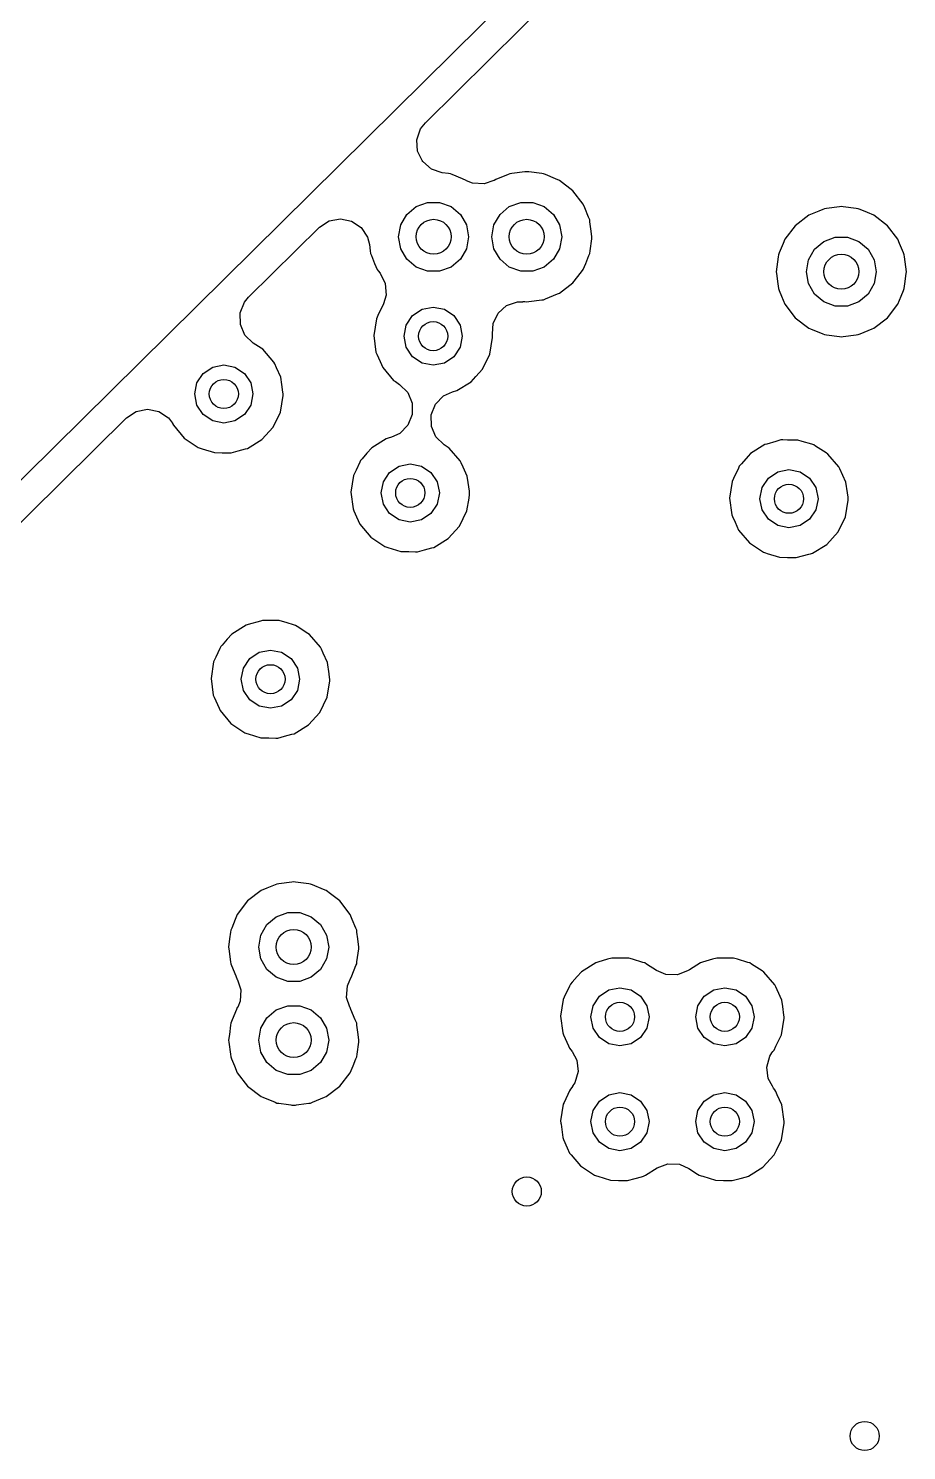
# Model space of a CAD drawing. Extents: x 0.99 to 4.24, y -7.27 to -4.02.
# Drawn here: x 3.0639 to 3.3606, y -6.0285 to -5.5477 of the extents above; entities that cross this region are included whole.
import ezdxf

# ---------------------------------------------------------------- set-up
doc = ezdxf.new("R2010")
doc.units = 0
doc.header["$MEASUREMENT"] = 0
doc.layers.add('BLACK', color=7, linetype='CONTINUOUS')

msp = doc.modelspace()

# ---------------------------------------------------------------- linework, layer by layer
at = {"layer": 'BLACK', "linetype": 'CONTINUOUS'}
for p, q in [((3.19801, -5.57952), (3.31264, -5.46619)), ((3.25508, -5.50873), (2.92894, -5.83116)), ((3.19514, -5.5853), (3.19639, -5.58162)), ((3.19639, -5.58162), (3.19801, -5.57952)), ((3.1954, -5.58918), (3.19514, -5.5853)), ((3.19692, -5.59227), (3.1954, -5.58918)), ((3.19712, -5.59267), (3.19692, -5.59227)), ((3.20004, -5.59523), (3.19712, -5.59267)), ((3.20372, -5.59648), (3.20004, -5.59523)), ((3.20584, -5.59676), (3.20372, -5.59648)), ((3.20649, -5.59684), (3.20584, -5.59676)), ((3.20584, -5.59676), (3.20584, -5.59676)), ((3.20709, -5.59709), (3.20649, -5.59684)), ((3.21053, -5.59852), (3.20709, -5.59709)), ((3.20709, -5.59709), (3.20709, -5.59709)), ((3.22598, -5.59709), (3.22188, -5.59879)), ((3.22658, -5.59684), (3.22598, -5.59709)), ((3.22598, -5.59709), (3.22598, -5.59709)), ((3.22723, -5.59676), (3.22658, -5.59684)), ((3.23164, -5.59618), (3.22723, -5.59676)), ((3.22723, -5.59676), (3.22723, -5.59676)), ((3.23228, -5.59609), (3.23164, -5.59618)), ((3.23293, -5.59618), (3.23228, -5.59609)), ((3.23734, -5.59676), (3.23293, -5.59618)), ((3.23798, -5.59684), (3.23734, -5.59676)), ((3.23734, -5.59676), (3.23734, -5.59676)), ((3.23859, -5.59709), (3.23798, -5.59684)), ((3.24202, -5.59852), (3.23859, -5.59709)), ((3.23859, -5.59709), (3.23859, -5.59709)), ((3.2118, -5.59904), (3.21053, -5.59852)), ((3.21196, -5.59917), (3.2118, -5.59904)), ((3.21396, -5.6), (3.21196, -5.59917)), ((3.21784, -5.60025), (3.21396, -5.6)), ((3.22118, -5.59911), (3.21784, -5.60025)), ((3.22127, -5.59904), (3.22118, -5.59911)), ((3.22188, -5.59879), (3.22127, -5.59904)), ((3.24329, -5.59904), (3.24202, -5.59852)), ((3.24785, -5.60254), (3.24329, -5.59904)), ((3.19488, -5.60788), (3.19874, -5.60648)), ((3.19874, -5.60648), (3.20284, -5.60648)), ((3.20284, -5.60648), (3.20669, -5.60788)), ((3.22638, -5.60788), (3.23023, -5.60648)), ((3.23023, -5.60648), (3.23433, -5.60648)), ((3.23433, -5.60648), (3.23819, -5.60788)), ((3.25135, -5.6071), (3.24785, -5.60254)), ((3.25185, -5.60831), (3.25135, -5.6071)), ((3.18969, -5.61407), (3.19174, -5.61052)), ((3.19174, -5.61052), (3.19488, -5.60788)), ((3.20669, -5.60788), (3.20984, -5.61052)), ((3.20984, -5.61052), (3.21189, -5.61407)), ((3.22118, -5.61407), (3.22324, -5.61052)), ((3.22324, -5.61052), (3.22638, -5.60788)), ((3.23819, -5.60788), (3.24133, -5.61052)), ((3.24133, -5.61052), (3.24338, -5.61407)), ((3.25316, -5.61145), (3.25185, -5.60831)), ((3.25355, -5.61241), (3.25316, -5.61145)), ((3.32757, -5.61085), (3.32301, -5.61435)), ((3.33096, -5.60945), (3.32757, -5.61085)), ((3.33228, -5.6089), (3.33096, -5.60945)), ((3.33288, -5.60865), (3.33228, -5.6089)), ((3.33228, -5.6089), (3.33228, -5.6089)), ((3.33353, -5.60857), (3.33288, -5.60865)), ((3.33794, -5.60799), (3.33353, -5.60857)), ((3.33353, -5.60857), (3.33353, -5.60857)), ((3.33858, -5.6079), (3.33794, -5.60799)), ((3.33923, -5.60799), (3.33858, -5.6079)), ((3.34363, -5.60857), (3.33923, -5.60799)), ((3.34428, -5.60865), (3.34363, -5.60857)), ((3.34363, -5.60857), (3.34363, -5.60857)), ((3.34488, -5.6089), (3.34428, -5.60865)), ((3.34736, -5.60993), (3.34488, -5.6089)), ((3.34488, -5.6089), (3.34488, -5.6089)), ((3.34959, -5.61085), (3.34736, -5.60993)), ((3.35415, -5.61435), (3.34959, -5.61085)), ((3.13827, -5.63858), (3.16223, -5.6149)), ((3.16223, -5.6149), (3.16547, -5.61276)), ((3.16547, -5.61276), (3.16929, -5.61202)), ((3.16929, -5.61202), (3.1731, -5.6128)), ((3.1731, -5.6128), (3.17631, -5.61498)), ((3.17631, -5.61498), (3.17846, -5.61822)), ((3.18898, -5.61811), (3.18969, -5.61407)), ((3.21189, -5.61407), (3.2126, -5.61811)), ((3.22047, -5.61811), (3.22118, -5.61407)), ((3.24338, -5.61407), (3.24409, -5.61811)), ((3.25364, -5.61306), (3.25355, -5.61241)), ((3.25405, -5.61618), (3.25364, -5.61306)), ((3.25364, -5.61306), (3.25364, -5.61306)), ((3.2543, -5.61811), (3.25405, -5.61618)), ((3.32301, -5.61435), (3.31951, -5.61891)), ((3.35765, -5.61891), (3.35415, -5.61435)), ((3.17846, -5.61822), (3.17911, -5.62068)), ((3.17911, -5.62068), (3.1794, -5.62291)), ((3.18969, -5.62215), (3.18898, -5.61811)), ((3.2126, -5.61811), (3.21189, -5.62215)), ((3.22118, -5.62215), (3.22047, -5.61811)), ((3.24409, -5.61811), (3.24338, -5.62215)), ((3.25367, -5.62291), (3.25422, -5.61876)), ((3.25422, -5.61876), (3.2543, -5.61811)), ((3.31891, -5.62037), (3.31761, -5.62351)), ((3.31951, -5.61891), (3.31891, -5.62037)), ((3.32953, -5.62233), (3.33268, -5.61969)), ((3.33268, -5.61969), (3.33653, -5.61829)), ((3.33653, -5.61829), (3.34063, -5.61829)), ((3.34063, -5.61829), (3.34449, -5.61969)), ((3.34449, -5.61969), (3.34763, -5.62233)), ((3.35825, -5.62037), (3.35765, -5.61891)), ((3.35956, -5.62351), (3.35825, -5.62037)), ((3.1794, -5.62291), (3.17952, -5.62381)), ((3.17952, -5.62381), (3.17977, -5.62441)), ((3.17977, -5.62441), (3.17977, -5.62441)), ((3.17977, -5.62441), (3.18088, -5.6271)), ((3.19174, -5.6257), (3.18969, -5.62215)), ((3.19488, -5.62834), (3.19174, -5.6257)), ((3.20984, -5.6257), (3.20669, -5.62834)), ((3.21189, -5.62215), (3.20984, -5.6257)), ((3.22324, -5.6257), (3.22118, -5.62215)), ((3.22638, -5.62834), (3.22324, -5.6257)), ((3.24133, -5.6257), (3.23819, -5.62834)), ((3.24338, -5.62215), (3.24133, -5.6257)), ((3.25219, -5.6271), (3.2533, -5.62441)), ((3.2533, -5.62441), (3.25355, -5.62381)), ((3.2533, -5.62441), (3.2533, -5.62441)), ((3.25355, -5.62381), (3.25367, -5.62291)), ((3.31723, -5.62487), (3.317, -5.62658)), ((3.31731, -5.62422), (3.31723, -5.62487)), ((3.31723, -5.62487), (3.31723, -5.62487)), ((3.31761, -5.62351), (3.31731, -5.62422)), ((3.32677, -5.62992), (3.32748, -5.62588)), ((3.32748, -5.62588), (3.32953, -5.62233)), ((3.34763, -5.62233), (3.34968, -5.62588)), ((3.34968, -5.62588), (3.35039, -5.62992)), ((3.35985, -5.62422), (3.35956, -5.62351)), ((3.35994, -5.62487), (3.35985, -5.62422)), ((3.36016, -5.62658), (3.35994, -5.62487)), ((3.35994, -5.62487), (3.35994, -5.62487)), ((3.18088, -5.6271), (3.18172, -5.62912)), ((3.18172, -5.62912), (3.18212, -5.62964)), ((3.18212, -5.62964), (3.18274, -5.63045)), ((3.18274, -5.63045), (3.18446, -5.63394)), ((3.19874, -5.62974), (3.19488, -5.62834)), ((3.20284, -5.62974), (3.19874, -5.62974)), ((3.20669, -5.62834), (3.20284, -5.62974)), ((3.23023, -5.62974), (3.22638, -5.62834)), ((3.23433, -5.62974), (3.23023, -5.62974)), ((3.23819, -5.62834), (3.23433, -5.62974)), ((3.24785, -5.63368), (3.25074, -5.62992)), ((3.25074, -5.62992), (3.25135, -5.62912)), ((3.25135, -5.62912), (3.25219, -5.6271)), ((3.317, -5.62658), (3.31656, -5.62992)), ((3.31656, -5.62992), (3.31665, -5.63057)), ((3.31665, -5.63057), (3.31711, -5.63407)), ((3.32748, -5.63396), (3.32677, -5.62992)), ((3.35039, -5.62992), (3.34968, -5.63396)), ((3.36006, -5.63407), (3.36052, -5.63057)), ((3.3606, -5.62992), (3.36016, -5.62658)), ((3.36052, -5.63057), (3.3606, -5.62992)), ((3.18446, -5.63394), (3.18472, -5.63782)), ((3.24329, -5.63718), (3.24785, -5.63368)), ((3.31711, -5.63407), (3.31731, -5.63562)), ((3.31731, -5.63562), (3.31756, -5.63622)), ((3.32953, -5.63751), (3.32748, -5.63396)), ((3.34968, -5.63396), (3.34763, -5.63751)), ((3.3596, -5.63622), (3.35985, -5.63562)), ((3.35985, -5.63562), (3.36006, -5.63407)), ((3.13548, -5.64386), (3.13691, -5.64025)), ((3.13691, -5.64025), (3.13827, -5.63858)), ((3.18386, -5.64075), (3.18199, -5.64472)), ((3.18472, -5.63782), (3.18386, -5.64075)), ((3.22546, -5.64138), (3.22912, -5.64009)), ((3.22912, -5.64009), (3.23098, -5.64008)), ((3.23098, -5.64008), (3.23098, -5.64004)), ((3.23098, -5.64004), (3.23164, -5.64004)), ((3.23164, -5.64004), (3.23228, -5.64013)), ((3.23228, -5.64013), (3.23293, -5.64004)), ((3.23293, -5.64004), (3.23734, -5.63946)), ((3.23734, -5.63946), (3.23798, -5.63938)), ((3.23734, -5.63946), (3.23734, -5.63946)), ((3.23798, -5.63938), (3.23859, -5.63913)), ((3.23859, -5.63913), (3.24269, -5.63743)), ((3.23859, -5.63913), (3.23859, -5.63913)), ((3.24269, -5.63743), (3.24329, -5.63718)), ((3.31756, -5.63622), (3.31756, -5.63622)), ((3.31756, -5.63622), (3.31838, -5.63821)), ((3.31838, -5.63821), (3.31951, -5.64093)), ((3.33268, -5.64015), (3.32953, -5.63751)), ((3.33653, -5.64155), (3.33268, -5.64015)), ((3.34449, -5.64015), (3.34063, -5.64155)), ((3.34763, -5.63751), (3.34449, -5.64015)), ((3.35765, -5.64093), (3.35878, -5.63821)), ((3.35878, -5.63821), (3.3596, -5.63622)), ((3.3596, -5.63622), (3.3596, -5.63622)), ((3.13553, -5.64775), (3.13548, -5.64386)), ((3.18199, -5.64472), (3.18147, -5.64584)), ((3.19157, -5.64794), (3.1937, -5.64474)), ((3.1937, -5.64474), (3.19689, -5.64261)), ((3.19689, -5.64261), (3.20066, -5.64186)), ((3.20066, -5.64186), (3.20443, -5.64261)), ((3.20443, -5.64261), (3.20762, -5.64474)), ((3.20762, -5.64474), (3.20975, -5.64794)), ((3.22089, -5.64748), (3.22256, -5.64397)), ((3.22256, -5.64397), (3.22546, -5.64138)), ((3.31951, -5.64093), (3.32301, -5.64549)), ((3.32301, -5.64549), (3.32757, -5.64899)), ((3.34063, -5.64155), (3.33653, -5.64155)), ((3.34959, -5.64899), (3.35415, -5.64549)), ((3.35415, -5.64549), (3.35765, -5.64093)), ((3.13707, -5.65132), (3.13553, -5.64775)), ((3.18147, -5.64584), (3.18059, -5.65146)), ((3.19082, -5.6517), (3.19157, -5.64794)), ((3.20975, -5.64794), (3.2105, -5.6517)), ((3.2207, -5.65094), (3.22089, -5.64748)), ((3.32757, -5.64899), (3.32818, -5.64924)), ((3.32818, -5.64924), (3.33228, -5.65094)), ((3.34488, -5.65094), (3.34899, -5.64924)), ((3.34899, -5.64924), (3.34959, -5.64899)), ((3.13985, -5.65403), (3.13707, -5.65132)), ((3.14252, -5.65575), (3.13985, -5.65403)), ((3.18059, -5.65146), (3.18133, -5.6571)), ((3.19157, -5.65547), (3.19082, -5.6517)), ((3.2105, -5.6517), (3.20975, -5.65547)), ((3.21978, -5.6578), (3.22072, -5.65219)), ((3.22067, -5.65132), (3.22065, -5.65094)), ((3.22065, -5.65094), (3.2207, -5.65094)), ((3.22072, -5.6517), (3.22067, -5.65132)), ((3.22072, -5.65219), (3.22072, -5.6517)), ((3.33228, -5.65094), (3.33228, -5.65094)), ((3.33228, -5.65094), (3.33288, -5.65119)), ((3.33288, -5.65119), (3.33353, -5.65128)), ((3.33353, -5.65128), (3.33353, -5.65128)), ((3.33353, -5.65128), (3.33794, -5.65186)), ((3.33794, -5.65186), (3.33858, -5.65194)), ((3.33858, -5.65194), (3.33923, -5.65186)), ((3.33923, -5.65186), (3.34363, -5.65128)), ((3.34363, -5.65128), (3.34428, -5.65119)), ((3.34363, -5.65128), (3.34363, -5.65128)), ((3.34428, -5.65119), (3.34488, -5.65094)), ((3.34488, -5.65094), (3.34488, -5.65094)), ((3.14311, -5.65614), (3.14252, -5.65575)), ((3.14252, -5.65575), (3.14252, -5.65575)), ((3.14683, -5.66045), (3.14311, -5.65614)), ((3.18133, -5.6571), (3.18162, -5.65775)), ((3.18162, -5.65775), (3.18162, -5.65775)), ((3.18162, -5.65775), (3.18274, -5.6603)), ((3.1937, -5.65866), (3.19157, -5.65547)), ((3.19689, -5.6608), (3.1937, -5.65866)), ((3.20762, -5.65866), (3.20443, -5.6608)), ((3.20975, -5.65547), (3.20762, -5.65866)), ((3.21729, -5.66292), (3.21978, -5.6578)), ((3.12083, -5.66749), (3.12296, -5.6643)), ((3.12296, -5.6643), (3.12615, -5.66217)), ((3.12615, -5.66217), (3.12992, -5.66142)), ((3.12992, -5.66142), (3.13369, -5.66217)), ((3.13369, -5.66217), (3.13688, -5.6643)), ((3.13688, -5.6643), (3.13901, -5.66749)), ((3.14712, -5.66109), (3.14683, -5.66045)), ((3.14772, -5.66242), (3.14712, -5.66109)), ((3.14712, -5.66109), (3.14712, -5.66109)), ((3.14918, -5.66563), (3.14772, -5.66242)), ((3.18274, -5.6603), (3.18362, -5.66231)), ((3.18362, -5.66231), (3.18728, -5.66666)), ((3.20066, -5.66155), (3.19689, -5.6608)), ((3.20443, -5.6608), (3.20066, -5.66155)), ((3.2151, -5.66535), (3.21729, -5.66292)), ((3.12008, -5.67126), (3.12083, -5.66749)), ((3.13901, -5.66749), (3.13976, -5.67126)), ((3.14952, -5.66802), (3.14918, -5.66563)), ((3.1499, -5.67066), (3.14952, -5.66802)), ((3.18728, -5.66666), (3.18787, -5.66706)), ((3.18787, -5.66706), (3.18787, -5.66706)), ((3.18787, -5.66706), (3.18932, -5.66802)), ((3.18932, -5.66802), (3.19207, -5.67076)), ((3.20863, -5.67012), (3.21348, -5.66714)), ((3.21348, -5.66714), (3.2151, -5.66535)), ((3.12083, -5.67503), (3.12008, -5.67126)), ((3.13976, -5.67126), (3.13901, -5.67503)), ((3.14904, -5.67736), (3.14998, -5.67175)), ((3.14999, -5.67126), (3.1499, -5.67066)), ((3.14998, -5.67175), (3.14999, -5.67126)), ((3.19207, -5.67076), (3.19357, -5.67435)), ((3.19357, -5.67435), (3.19357, -5.67824)), ((3.20144, -5.67471), (3.20415, -5.67192)), ((3.20415, -5.67192), (3.20718, -5.67052)), ((3.20718, -5.67052), (3.20863, -5.67012)), ((3.09708, -5.6793), (3.10033, -5.67716)), ((3.10033, -5.67716), (3.10414, -5.67643)), ((3.10414, -5.67643), (3.10795, -5.67721)), ((3.10795, -5.67721), (3.11117, -5.67938)), ((3.12296, -5.67822), (3.12083, -5.67503)), ((3.12615, -5.68035), (3.12296, -5.67822)), ((3.13688, -5.67822), (3.13369, -5.68035)), ((3.13901, -5.67503), (3.13688, -5.67822)), ((3.14656, -5.68248), (3.14904, -5.67736)), ((3.19357, -5.67824), (3.19209, -5.68183)), ((3.2, -5.67832), (3.20144, -5.67471)), ((3.20005, -5.68221), (3.2, -5.67832)), ((3.0079, -5.76747), (3.09708, -5.6793)), ((3.11117, -5.67938), (3.11254, -5.68112)), ((3.11254, -5.68112), (3.1126, -5.68121)), ((3.1126, -5.68121), (3.11289, -5.68186)), ((3.11289, -5.68186), (3.11655, -5.68622)), ((3.12992, -5.6811), (3.12615, -5.68035)), ((3.13369, -5.68035), (3.12992, -5.6811)), ((3.14274, -5.6867), (3.14656, -5.68248)), ((3.19209, -5.68183), (3.18935, -5.68458)), ((3.20159, -5.68577), (3.20005, -5.68221)), ((3.11655, -5.68622), (3.12128, -5.68937)), ((3.13789, -5.68968), (3.14274, -5.6867)), ((3.18472, -5.68641), (3.17991, -5.68944)), ((3.1854, -5.68621), (3.18472, -5.68641)), ((3.18654, -5.68589), (3.1854, -5.68621)), ((3.1854, -5.68621), (3.1854, -5.68621)), ((3.18935, -5.68458), (3.18654, -5.68589)), ((3.20438, -5.68848), (3.20159, -5.68577)), ((3.2061, -5.6896), (3.20438, -5.68848)), ((3.31267, -5.68838), (3.30786, -5.69141)), ((3.31335, -5.68818), (3.31267, -5.68838)), ((3.31648, -5.68729), (3.31335, -5.68818)), ((3.31335, -5.68818), (3.31335, -5.68818)), ((3.31814, -5.68681), (3.31648, -5.68729)), ((3.31885, -5.68682), (3.31814, -5.68681)), ((3.32036, -5.68683), (3.31885, -5.68682)), ((3.32383, -5.68685), (3.32036, -5.68683)), ((3.32531, -5.68729), (3.32383, -5.68685)), ((3.3286, -5.68827), (3.32531, -5.68729)), ((3.32928, -5.68848), (3.3286, -5.68827)), ((3.3286, -5.68827), (3.3286, -5.68827)), ((3.32988, -5.68886), (3.32928, -5.68848)), ((3.12128, -5.68937), (3.12196, -5.68958)), ((3.12196, -5.68958), (3.12196, -5.68958)), ((3.12196, -5.68958), (3.12256, -5.68977)), ((3.12256, -5.68977), (3.12671, -5.69107)), ((3.12671, -5.69107), (3.12941, -5.69112)), ((3.12941, -5.69112), (3.13169, -5.69116)), ((3.13169, -5.69116), (3.13169, -5.69116)), ((3.13169, -5.69116), (3.1324, -5.69117)), ((3.1324, -5.69117), (3.13471, -5.69054)), ((3.13471, -5.69054), (3.13721, -5.68986)), ((3.13721, -5.68986), (3.13789, -5.68968)), ((3.13721, -5.68986), (3.13721, -5.68986)), ((3.17663, -5.69316), (3.17614, -5.69371)), ((3.17825, -5.69132), (3.17663, -5.69316)), ((3.17991, -5.68944), (3.17825, -5.69132)), ((3.20982, -5.69391), (3.2061, -5.6896)), ((3.30708, -5.6923), (3.30479, -5.69488)), ((3.30786, -5.69141), (3.30708, -5.6923)), ((3.33346, -5.69119), (3.32988, -5.68886)), ((3.33406, -5.69157), (3.33346, -5.69119)), ((3.33346, -5.69119), (3.33346, -5.69119)), ((3.33777, -5.69588), (3.33406, -5.69157)), ((3.1746, -5.69699), (3.17372, -5.69886)), ((3.17584, -5.69435), (3.1746, -5.69699)), ((3.17614, -5.69371), (3.17584, -5.69435)), ((3.17584, -5.69435), (3.17584, -5.69435)), ((3.18382, -5.70096), (3.18595, -5.69776)), ((3.18595, -5.69776), (3.18915, -5.69563)), ((3.18915, -5.69563), (3.19291, -5.69488)), ((3.19291, -5.69488), (3.19668, -5.69563)), ((3.19668, -5.69563), (3.19987, -5.69776)), ((3.19987, -5.69776), (3.20201, -5.70096)), ((3.21011, -5.69456), (3.20982, -5.69391)), ((3.21079, -5.69605), (3.21011, -5.69456)), ((3.21011, -5.69456), (3.21011, -5.69456)), ((3.21217, -5.69909), (3.21079, -5.69605)), ((3.30379, -5.69632), (3.30216, -5.69979)), ((3.30409, -5.69568), (3.30379, -5.69632)), ((3.30379, -5.69632), (3.30379, -5.69632)), ((3.30479, -5.69488), (3.30409, -5.69568)), ((3.31391, -5.69973), (3.3171, -5.6976)), ((3.3171, -5.6976), (3.32087, -5.69685)), ((3.32087, -5.69685), (3.32463, -5.6976)), ((3.32463, -5.6976), (3.32783, -5.69973)), ((3.33806, -5.69653), (3.33777, -5.69588)), ((3.33808, -5.69657), (3.33806, -5.69653)), ((3.33806, -5.69653), (3.33806, -5.69653)), ((3.34013, -5.70106), (3.33808, -5.69657)), ((3.17372, -5.69886), (3.17285, -5.70448)), ((3.18307, -5.70472), (3.18382, -5.70096)), ((3.20201, -5.70096), (3.20276, -5.70472)), ((3.21248, -5.70125), (3.21217, -5.69909)), ((3.21289, -5.70411), (3.21248, -5.70125)), ((3.30168, -5.70083), (3.3008, -5.70645)), ((3.30216, -5.69979), (3.30168, -5.70083)), ((3.31102, -5.70669), (3.31177, -5.70293)), ((3.31177, -5.70293), (3.31391, -5.69973)), ((3.32783, -5.69973), (3.32996, -5.70293)), ((3.32996, -5.70293), (3.33071, -5.70669)), ((3.34064, -5.70464), (3.34013, -5.70106)), ((3.17285, -5.70448), (3.17359, -5.71012)), ((3.18382, -5.70849), (3.18307, -5.70472)), ((3.20276, -5.70472), (3.20201, -5.70849)), ((3.21203, -5.71083), (3.21277, -5.70645)), ((3.21277, -5.70645), (3.21297, -5.70521)), ((3.21298, -5.70472), (3.21289, -5.70411)), ((3.21297, -5.70521), (3.21298, -5.70472)), ((3.3008, -5.70645), (3.30154, -5.71209)), ((3.31177, -5.71046), (3.31102, -5.70669)), ((3.33071, -5.70669), (3.32996, -5.71046)), ((3.33998, -5.71279), (3.34093, -5.70718)), ((3.34086, -5.70619), (3.34064, -5.70464)), ((3.34093, -5.70669), (3.34086, -5.70619)), ((3.34093, -5.70718), (3.34093, -5.70669)), ((3.17359, -5.71012), (3.17387, -5.71077)), ((3.17387, -5.71077), (3.17387, -5.71077)), ((3.17387, -5.71077), (3.17476, -5.71279)), ((3.17476, -5.71279), (3.17588, -5.71533)), ((3.18595, -5.71168), (3.18382, -5.70849)), ((3.18915, -5.71382), (3.18595, -5.71168)), ((3.19987, -5.71168), (3.19668, -5.71382)), ((3.20201, -5.70849), (3.19987, -5.71168)), ((3.20955, -5.71595), (3.21203, -5.71083)), ((3.30154, -5.71209), (3.30182, -5.71274)), ((3.30182, -5.71274), (3.30182, -5.71274)), ((3.30182, -5.71274), (3.30264, -5.71459)), ((3.31391, -5.71365), (3.31177, -5.71046)), ((3.32996, -5.71046), (3.32783, -5.71365)), ((3.3375, -5.71791), (3.33998, -5.71279)), ((3.17588, -5.71533), (3.17954, -5.71968)), ((3.19291, -5.71457), (3.18915, -5.71382)), ((3.19668, -5.71382), (3.19291, -5.71457)), ((3.20573, -5.72016), (3.20955, -5.71595)), ((3.30264, -5.71459), (3.30383, -5.7173)), ((3.30383, -5.7173), (3.30749, -5.72165)), ((3.3171, -5.71579), (3.31391, -5.71365)), ((3.32087, -5.71654), (3.3171, -5.71579)), ((3.32463, -5.71579), (3.32087, -5.71654)), ((3.32783, -5.71365), (3.32463, -5.71579)), ((3.17954, -5.71968), (3.18427, -5.72284)), ((3.20088, -5.72314), (3.20573, -5.72016)), ((3.30749, -5.72165), (3.31223, -5.7248)), ((3.32884, -5.72511), (3.33368, -5.72213)), ((3.33368, -5.72213), (3.3375, -5.71791)), ((3.18427, -5.72284), (3.18495, -5.72305)), ((3.18495, -5.72305), (3.18495, -5.72305)), ((3.18495, -5.72305), (3.18538, -5.72318)), ((3.18538, -5.72318), (3.18971, -5.72453)), ((3.18971, -5.72453), (3.1924, -5.72458)), ((3.1924, -5.72458), (3.19468, -5.72462)), ((3.19468, -5.72462), (3.19468, -5.72462)), ((3.19468, -5.72462), (3.19539, -5.72464)), ((3.19539, -5.72464), (3.1977, -5.72401)), ((3.1977, -5.72401), (3.2002, -5.72333)), ((3.2002, -5.72333), (3.20088, -5.72314)), ((3.2002, -5.72333), (3.2002, -5.72333)), ((3.31223, -5.7248), (3.3129, -5.72502)), ((3.3129, -5.72502), (3.3129, -5.72502)), ((3.3129, -5.72502), (3.3135, -5.7252)), ((3.3135, -5.7252), (3.31766, -5.7265)), ((3.31766, -5.7265), (3.32036, -5.72655)), ((3.32036, -5.72655), (3.32264, -5.72659)), ((3.32264, -5.72659), (3.32264, -5.72659)), ((3.32264, -5.72659), (3.32335, -5.72661)), ((3.32335, -5.72661), (3.3276, -5.72545)), ((3.3276, -5.72545), (3.32815, -5.7253)), ((3.32815, -5.7253), (3.32884, -5.72511)), ((3.32815, -5.7253), (3.32815, -5.7253)), ((3.13748, -5.7494), (3.13266, -5.75244)), ((3.13816, -5.7492), (3.13748, -5.7494)), ((3.14226, -5.74803), (3.13816, -5.7492)), ((3.13816, -5.7492), (3.13816, -5.7492)), ((3.14295, -5.74784), (3.14226, -5.74803)), ((3.14226, -5.74803), (3.14226, -5.74803)), ((3.14366, -5.74784), (3.14295, -5.74784)), ((3.14517, -5.74785), (3.14366, -5.74784)), ((3.14864, -5.74787), (3.14517, -5.74785)), ((3.15136, -5.74869), (3.14864, -5.74787)), ((3.15341, -5.7493), (3.15136, -5.74869)), ((3.15409, -5.7495), (3.15341, -5.7493)), ((3.15341, -5.7493), (3.15341, -5.7493)), ((3.15468, -5.74989), (3.15409, -5.7495)), ((3.15827, -5.75221), (3.15468, -5.74989)), ((3.12938, -5.75615), (3.1289, -5.7567)), ((3.1311, -5.75421), (3.12938, -5.75615)), ((3.13266, -5.75244), (3.1311, -5.75421)), ((3.15886, -5.7526), (3.15827, -5.75221)), ((3.15827, -5.75221), (3.15827, -5.75221)), ((3.16257, -5.75691), (3.15886, -5.7526)), ((3.12721, -5.7603), (3.12648, -5.76185)), ((3.1286, -5.75734), (3.12721, -5.7603)), ((3.1289, -5.7567), (3.1286, -5.75734)), ((3.1286, -5.75734), (3.1286, -5.75734)), ((3.13658, -5.76395), (3.13871, -5.76076)), ((3.13871, -5.76076), (3.1419, -5.75862)), ((3.1419, -5.75862), (3.14567, -5.75787)), ((3.14567, -5.75787), (3.14944, -5.75862)), ((3.14944, -5.75862), (3.15263, -5.76076)), ((3.15263, -5.76076), (3.15476, -5.76395)), ((3.16287, -5.75755), (3.16257, -5.75691)), ((3.16347, -5.75887), (3.16287, -5.75755)), ((3.16287, -5.75755), (3.16287, -5.75755)), ((3.16493, -5.76208), (3.16347, -5.75887)), ((3.12648, -5.76185), (3.1256, -5.76747)), ((3.13583, -5.76772), (3.13658, -5.76395)), ((3.15476, -5.76395), (3.15551, -5.76772)), ((3.16547, -5.76586), (3.16493, -5.76208)), ((3.1256, -5.76747), (3.12634, -5.77311)), ((3.13658, -5.77148), (3.13583, -5.76772)), ((3.15551, -5.76772), (3.15476, -5.77148)), ((3.16479, -5.77382), (3.16573, -5.76821)), ((3.16565, -5.76711), (3.16547, -5.76586)), ((3.16574, -5.76772), (3.16565, -5.76711)), ((3.16573, -5.76821), (3.16574, -5.76772)), ((3.12634, -5.77311), (3.12663, -5.77376)), ((3.12663, -5.77376), (3.12663, -5.77376)), ((3.12663, -5.77376), (3.1283, -5.77756)), ((3.13871, -5.77468), (3.13658, -5.77148)), ((3.1419, -5.77681), (3.13871, -5.77468)), ((3.15263, -5.77468), (3.14944, -5.77681)), ((3.15476, -5.77148), (3.15263, -5.77468)), ((3.16231, -5.77894), (3.16479, -5.77382)), ((3.1283, -5.77756), (3.12863, -5.77832)), ((3.12863, -5.77832), (3.13229, -5.78268)), ((3.14567, -5.77756), (3.1419, -5.77681)), ((3.14944, -5.77681), (3.14567, -5.77756)), ((3.15849, -5.78316), (3.16231, -5.77894)), ((3.13229, -5.78268), (3.13703, -5.78583)), ((3.15364, -5.78613), (3.15849, -5.78316)), ((3.13703, -5.78583), (3.13771, -5.78604)), ((3.13771, -5.78604), (3.13771, -5.78604)), ((3.13771, -5.78604), (3.13813, -5.78617)), ((3.13813, -5.78617), (3.14246, -5.78752)), ((3.14246, -5.78752), (3.14516, -5.78757)), ((3.14516, -5.78757), (3.14744, -5.78762)), ((3.14744, -5.78762), (3.14744, -5.78762)), ((3.14744, -5.78762), (3.14815, -5.78763)), ((3.14815, -5.78763), (3.15046, -5.787)), ((3.15046, -5.787), (3.15295, -5.78632)), ((3.15295, -5.78632), (3.15364, -5.78613)), ((3.15295, -5.78632), (3.15295, -5.78632)), ((3.14724, -5.83725), (3.14449, -5.83839)), ((3.14784, -5.837), (3.14724, -5.83725)), ((3.14724, -5.83725), (3.14724, -5.83725)), ((3.14849, -5.83691), (3.14784, -5.837)), ((3.1529, -5.83633), (3.14849, -5.83691)), ((3.14849, -5.83691), (3.14849, -5.83691)), ((3.15354, -5.83625), (3.1529, -5.83633)), ((3.15419, -5.83633), (3.15354, -5.83625)), ((3.1586, -5.83691), (3.15419, -5.83633)), ((3.15924, -5.837), (3.1586, -5.83691)), ((3.1586, -5.83691), (3.1586, -5.83691)), ((3.15985, -5.83725), (3.15924, -5.837)), ((3.16365, -5.83882), (3.15985, -5.83725)), ((3.15985, -5.83725), (3.15985, -5.83725)), ((3.13797, -5.8427), (3.13447, -5.84726)), ((3.14253, -5.8392), (3.13797, -5.8427)), ((3.14449, -5.83839), (3.14253, -5.8392)), ((3.16455, -5.8392), (3.16365, -5.83882)), ((3.166, -5.84031), (3.16455, -5.8392)), ((3.16911, -5.8427), (3.166, -5.84031)), ((3.17261, -5.84726), (3.16911, -5.8427)), ((3.13447, -5.84726), (3.13375, -5.849)), ((3.14764, -5.84804), (3.15149, -5.84664)), ((3.15149, -5.84664), (3.15559, -5.84664)), ((3.15559, -5.84664), (3.15945, -5.84804)), ((3.17333, -5.849), (3.17261, -5.84726)), ((3.13257, -5.85185), (3.13227, -5.85257)), ((3.13375, -5.849), (3.13257, -5.85185)), ((3.14244, -5.85423), (3.1445, -5.85068)), ((3.1445, -5.85068), (3.14764, -5.84804)), ((3.15945, -5.84804), (3.16259, -5.85068)), ((3.16259, -5.85068), (3.16464, -5.85423)), ((3.17452, -5.85185), (3.17333, -5.849)), ((3.17481, -5.85257), (3.17452, -5.85185)), ((3.13189, -5.85551), (3.13152, -5.85827)), ((3.13219, -5.85322), (3.13189, -5.85551)), ((3.13227, -5.85257), (3.13219, -5.85322)), ((3.13219, -5.85322), (3.13219, -5.85322)), ((3.14173, -5.85827), (3.14244, -5.85423)), ((3.16464, -5.85423), (3.16535, -5.85827)), ((3.1749, -5.85322), (3.17481, -5.85257)), ((3.1752, -5.85551), (3.1749, -5.85322)), ((3.1749, -5.85322), (3.1749, -5.85322)), ((3.17556, -5.85827), (3.1752, -5.85551)), ((3.13152, -5.85827), (3.13161, -5.85891)), ((3.13161, -5.85891), (3.13218, -5.86323)), ((3.14244, -5.86231), (3.14173, -5.85827)), ((3.16535, -5.85827), (3.16464, -5.86231)), ((3.17491, -5.86323), (3.17548, -5.85891)), ((3.17548, -5.85891), (3.17556, -5.85827)), ((3.13218, -5.86323), (3.13227, -5.86397)), ((3.13227, -5.86397), (3.13252, -5.86457)), ((3.13252, -5.86457), (3.13252, -5.86457)), ((3.13252, -5.86457), (3.13394, -5.868)), ((3.1445, -5.86586), (3.14244, -5.86231)), ((3.14764, -5.8685), (3.1445, -5.86586)), ((3.16259, -5.86586), (3.15945, -5.8685)), ((3.16464, -5.86231), (3.16259, -5.86586)), ((3.17314, -5.868), (3.17456, -5.86457)), ((3.17456, -5.86457), (3.17481, -5.86397)), ((3.17456, -5.86457), (3.17456, -5.86457)), ((3.17481, -5.86397), (3.17491, -5.86323)), ((3.25077, -5.86661), (3.24935, -5.86822)), ((3.25559, -5.86357), (3.25077, -5.86661)), ((3.25627, -5.86338), (3.25559, -5.86357)), ((3.25958, -5.86243), (3.25627, -5.86338)), ((3.25627, -5.86338), (3.25627, -5.86338)), ((3.26106, -5.86201), (3.25958, -5.86243)), ((3.26177, -5.86201), (3.26106, -5.86201)), ((3.26328, -5.86202), (3.26177, -5.86201)), ((3.26675, -5.86204), (3.26328, -5.86202)), ((3.26804, -5.86243), (3.26675, -5.86204)), ((3.27152, -5.86347), (3.26804, -5.86243)), ((3.2722, -5.86367), (3.27152, -5.86347)), ((3.27152, -5.86347), (3.27152, -5.86347)), ((3.27279, -5.86406), (3.2722, -5.86367)), ((3.27606, -5.86618), (3.27279, -5.86406)), ((3.27279, -5.86406), (3.27279, -5.86406)), ((3.27928, -5.86753), (3.27606, -5.86618)), ((3.28679, -5.86624), (3.28316, -5.86763)), ((3.28721, -5.86598), (3.28679, -5.86624)), ((3.29102, -5.86357), (3.28721, -5.86598)), ((3.2917, -5.86338), (3.29102, -5.86357)), ((3.29501, -5.86243), (3.2917, -5.86338)), ((3.2917, -5.86338), (3.2917, -5.86338)), ((3.29649, -5.86201), (3.29501, -5.86243)), ((3.2972, -5.86201), (3.29649, -5.86201)), ((3.29871, -5.86202), (3.2972, -5.86201)), ((3.30218, -5.86204), (3.29871, -5.86202)), ((3.30348, -5.86243), (3.30218, -5.86204)), ((3.30695, -5.86347), (3.30348, -5.86243)), ((3.30763, -5.86367), (3.30695, -5.86347)), ((3.30695, -5.86347), (3.30695, -5.86347)), ((3.30822, -5.86406), (3.30763, -5.86367)), ((3.31181, -5.86638), (3.30822, -5.86406)), ((3.3124, -5.86677), (3.31181, -5.86638)), ((3.31181, -5.86638), (3.31181, -5.86638)), ((3.31612, -5.87108), (3.3124, -5.86677)), ((3.13394, -5.868), (3.13447, -5.86928)), ((3.13447, -5.86928), (3.13455, -5.86937)), ((3.13455, -5.86937), (3.13568, -5.87272)), ((3.15149, -5.8699), (3.14764, -5.8685)), ((3.15559, -5.8699), (3.15149, -5.8699)), ((3.15945, -5.8685), (3.15559, -5.8699)), ((3.1714, -5.87532), (3.17166, -5.87144)), ((3.17166, -5.87144), (3.17248, -5.86944)), ((3.17248, -5.86944), (3.17261, -5.86928)), ((3.17261, -5.86928), (3.17314, -5.868)), ((3.24671, -5.87152), (3.24494, -5.87528)), ((3.24701, -5.87087), (3.24671, -5.87152)), ((3.24671, -5.87152), (3.24671, -5.87152)), ((3.24763, -5.87017), (3.24701, -5.87087)), ((3.24935, -5.86822), (3.24763, -5.87017)), ((3.28316, -5.86763), (3.27928, -5.86753)), ((3.31641, -5.87172), (3.31612, -5.87108)), ((3.13568, -5.87272), (3.13543, -5.87659)), ((3.17254, -5.87866), (3.1714, -5.87532)), ((3.24459, -5.87602), (3.24371, -5.88164)), ((3.24494, -5.87528), (3.24459, -5.87602)), ((3.25469, -5.87812), (3.25682, -5.87493)), ((3.25682, -5.87493), (3.26001, -5.8728)), ((3.26001, -5.8728), (3.26378, -5.87205)), ((3.26378, -5.87205), (3.26755, -5.8728)), ((3.26755, -5.8728), (3.27074, -5.87493)), ((3.27074, -5.87493), (3.27287, -5.87812)), ((3.29012, -5.87812), (3.29225, -5.87493)), ((3.29225, -5.87493), (3.29545, -5.8728)), ((3.29545, -5.8728), (3.29921, -5.87205)), ((3.29921, -5.87205), (3.30298, -5.8728)), ((3.30298, -5.8728), (3.30617, -5.87493)), ((3.30617, -5.87493), (3.30831, -5.87812)), ((3.31686, -5.87272), (3.31641, -5.87172)), ((3.31641, -5.87172), (3.31641, -5.87172)), ((3.31847, -5.87626), (3.31686, -5.87272)), ((3.31878, -5.87842), (3.31847, -5.87626)), ((3.13422, -5.87936), (3.13276, -5.88289)), ((3.13447, -5.87875), (3.13422, -5.87936)), ((3.13422, -5.87936), (3.13422, -5.87936)), ((3.1346, -5.87859), (3.13447, -5.87875)), ((3.13543, -5.87659), (3.1346, -5.87859)), ((3.1445, -5.88217), (3.14764, -5.87954)), ((3.14764, -5.87954), (3.15149, -5.87813)), ((3.15149, -5.87813), (3.15559, -5.87813)), ((3.15559, -5.87813), (3.15945, -5.87954)), ((3.15945, -5.87954), (3.16259, -5.88217)), ((3.17261, -5.87875), (3.17254, -5.87866)), ((3.17286, -5.87936), (3.17261, -5.87875)), ((3.17433, -5.88289), (3.17286, -5.87936)), ((3.17286, -5.87936), (3.17286, -5.87936)), ((3.25394, -5.88189), (3.25469, -5.87812)), ((3.27287, -5.87812), (3.27362, -5.88189)), ((3.28937, -5.88189), (3.29012, -5.87812)), ((3.30831, -5.87812), (3.30906, -5.88189)), ((3.31919, -5.88129), (3.31878, -5.87842)), ((3.13219, -5.88471), (3.13178, -5.88783)), ((3.13227, -5.88406), (3.13219, -5.88471)), ((3.13219, -5.88471), (3.13219, -5.88471)), ((3.13276, -5.88289), (3.13227, -5.88406)), ((3.14173, -5.88976), (3.14244, -5.88572)), ((3.14244, -5.88572), (3.1445, -5.88217)), ((3.16259, -5.88217), (3.16464, -5.88572)), ((3.16464, -5.88572), (3.16535, -5.88976)), ((3.17481, -5.88406), (3.17433, -5.88289)), ((3.1749, -5.88471), (3.17481, -5.88406)), ((3.17531, -5.88783), (3.1749, -5.88471)), ((3.1749, -5.88471), (3.1749, -5.88471)), ((3.24371, -5.88164), (3.24445, -5.88729)), ((3.25469, -5.88566), (3.25394, -5.88189)), ((3.25682, -5.88885), (3.25469, -5.88566)), ((3.27287, -5.88566), (3.27074, -5.88885)), ((3.27362, -5.88189), (3.27287, -5.88566)), ((3.29012, -5.88566), (3.28937, -5.88189)), ((3.29225, -5.88885), (3.29012, -5.88566)), ((3.30831, -5.88566), (3.30617, -5.88885)), ((3.30906, -5.88189), (3.30831, -5.88566)), ((3.31833, -5.88799), (3.31927, -5.88238)), ((3.31928, -5.88189), (3.31919, -5.88129)), ((3.31927, -5.88238), (3.31928, -5.88189)), ((3.13178, -5.88783), (3.13152, -5.88976)), ((3.13152, -5.88976), (3.13161, -5.89041)), ((3.13161, -5.89041), (3.13215, -5.89453)), ((3.14244, -5.8938), (3.14173, -5.88976)), ((3.16535, -5.88976), (3.16464, -5.8938)), ((3.17493, -5.89453), (3.17548, -5.89041)), ((3.17556, -5.88976), (3.17531, -5.88783)), ((3.17548, -5.89041), (3.17556, -5.88976)), ((3.24445, -5.88729), (3.24474, -5.88794)), ((3.24474, -5.88794), (3.24474, -5.88794)), ((3.24474, -5.88794), (3.24641, -5.89173)), ((3.26001, -5.89098), (3.25682, -5.88885)), ((3.27074, -5.88885), (3.26755, -5.89098)), ((3.29545, -5.89098), (3.29225, -5.88885)), ((3.30617, -5.88885), (3.30298, -5.89098)), ((3.31646, -5.89184), (3.31745, -5.8898)), ((3.31745, -5.8898), (3.31833, -5.88799)), ((3.13215, -5.89453), (3.13227, -5.89546)), ((3.13227, -5.89546), (3.13252, -5.89607)), ((3.1445, -5.89736), (3.14244, -5.8938)), ((3.16464, -5.8938), (3.16259, -5.89736)), ((3.17456, -5.89607), (3.17481, -5.89546)), ((3.17481, -5.89546), (3.17493, -5.89453)), ((3.24641, -5.89173), (3.24674, -5.89249)), ((3.24674, -5.89249), (3.2472, -5.89304)), ((3.2472, -5.89304), (3.2472, -5.89304)), ((3.2472, -5.89304), (3.2473, -5.89315)), ((3.2473, -5.89315), (3.24749, -5.8935)), ((3.24749, -5.8935), (3.24758, -5.89364)), ((3.24758, -5.89364), (3.24757, -5.89364)), ((3.24757, -5.89364), (3.24917, -5.89656)), ((3.26378, -5.89173), (3.26001, -5.89098)), ((3.26755, -5.89098), (3.26378, -5.89173)), ((3.29921, -5.89173), (3.29545, -5.89098)), ((3.30298, -5.89098), (3.29921, -5.89173)), ((3.31341, -5.8989), (3.31445, -5.89515)), ((3.31445, -5.89515), (3.31508, -5.89407)), ((3.31508, -5.89407), (3.31537, -5.89364)), ((3.31537, -5.89364), (3.31554, -5.89346)), ((3.31554, -5.89346), (3.31585, -5.89311)), ((3.31585, -5.89311), (3.31646, -5.89184)), ((3.13252, -5.89607), (3.13252, -5.89607)), ((3.13252, -5.89607), (3.13349, -5.8984)), ((3.13349, -5.8984), (3.13447, -5.90077)), ((3.14764, -5.89999), (3.1445, -5.89736)), ((3.15149, -5.9014), (3.14764, -5.89999)), ((3.15945, -5.89999), (3.15559, -5.9014)), ((3.16259, -5.89736), (3.15945, -5.89999)), ((3.17261, -5.90077), (3.1736, -5.8984)), ((3.1736, -5.8984), (3.17456, -5.89607)), ((3.17456, -5.89607), (3.17456, -5.89607)), ((3.2496, -5.90042), (3.24851, -5.90415)), ((3.24917, -5.89656), (3.2496, -5.90042)), ((3.31388, -5.90275), (3.31341, -5.8989)), ((3.13447, -5.90077), (3.13797, -5.90533)), ((3.15559, -5.9014), (3.15149, -5.9014)), ((3.16911, -5.90533), (3.17261, -5.90077)), ((3.24787, -5.90518), (3.24748, -5.90577)), ((3.24851, -5.90415), (3.24783, -5.90515)), ((3.24783, -5.90515), (3.24787, -5.90518)), ((3.31534, -5.90533), (3.31388, -5.90275)), ((3.13797, -5.90533), (3.14253, -5.90883)), ((3.14253, -5.90883), (3.14314, -5.90908)), ((3.14314, -5.90908), (3.14724, -5.91078)), ((3.15985, -5.91078), (3.16395, -5.90908)), ((3.16395, -5.90908), (3.16455, -5.90883)), ((3.16455, -5.90883), (3.16911, -5.90533)), ((3.24671, -5.90695), (3.24489, -5.91081)), ((3.24701, -5.90631), (3.24671, -5.90695)), ((3.24671, -5.90695), (3.24671, -5.90695)), ((3.24748, -5.90577), (3.24701, -5.90631)), ((3.25682, -5.91036), (3.26001, -5.90823)), ((3.26001, -5.90823), (3.26378, -5.90748)), ((3.26378, -5.90748), (3.26755, -5.90823)), ((3.26755, -5.90823), (3.27074, -5.91036)), ((3.29225, -5.91036), (3.29545, -5.90823)), ((3.29545, -5.90823), (3.29921, -5.90748)), ((3.29921, -5.90748), (3.30298, -5.90823)), ((3.30298, -5.90823), (3.30617, -5.91036)), ((3.31527, -5.90538), (3.31534, -5.90533)), ((3.31565, -5.90597), (3.31527, -5.90538)), ((3.31612, -5.90651), (3.31565, -5.90597)), ((3.31641, -5.90716), (3.31612, -5.90651)), ((3.31693, -5.9083), (3.31641, -5.90716)), ((3.31641, -5.90716), (3.31641, -5.90716)), ((3.31847, -5.91169), (3.31693, -5.9083)), ((3.14724, -5.91078), (3.14724, -5.91078)), ((3.14724, -5.91078), (3.14784, -5.91103)), ((3.14784, -5.91103), (3.14849, -5.91112)), ((3.14849, -5.91112), (3.14849, -5.91112)), ((3.14849, -5.91112), (3.1518, -5.91155)), ((3.1518, -5.91155), (3.1526, -5.91166)), ((3.1526, -5.91166), (3.1529, -5.9117)), ((3.1529, -5.9117), (3.15354, -5.91178)), ((3.15354, -5.91178), (3.15419, -5.9117)), ((3.15419, -5.9117), (3.15449, -5.91166)), ((3.15449, -5.91166), (3.15528, -5.91155)), ((3.15528, -5.91155), (3.1586, -5.91112)), ((3.1586, -5.91112), (3.15924, -5.91103)), ((3.1586, -5.91112), (3.1586, -5.91112)), ((3.15924, -5.91103), (3.15985, -5.91078)), ((3.15985, -5.91078), (3.15985, -5.91078)), ((3.24459, -5.91146), (3.24371, -5.91708)), ((3.24489, -5.91081), (3.24459, -5.91146)), ((3.25394, -5.91732), (3.25469, -5.91356)), ((3.25469, -5.91356), (3.25682, -5.91036)), ((3.27074, -5.91036), (3.27287, -5.91356)), ((3.27287, -5.91356), (3.27362, -5.91732)), ((3.28937, -5.91732), (3.29012, -5.91356)), ((3.29012, -5.91356), (3.29225, -5.91036)), ((3.30617, -5.91036), (3.30831, -5.91356)), ((3.30831, -5.91356), (3.30906, -5.91732)), ((3.31928, -5.91732), (3.31847, -5.91169)), ((3.24371, -5.91708), (3.24381, -5.91778)), ((3.24381, -5.91778), (3.24386, -5.91819)), ((3.24381, -5.91778), (3.24381, -5.91778)), ((3.24386, -5.91819), (3.24445, -5.92272)), ((3.25469, -5.92109), (3.25394, -5.91732)), ((3.27362, -5.91732), (3.27287, -5.92109)), ((3.29012, -5.92109), (3.28937, -5.91732)), ((3.30906, -5.91732), (3.30831, -5.92109)), ((3.31833, -5.92342), (3.31927, -5.91781)), ((3.31927, -5.91781), (3.31928, -5.91732)), ((3.24445, -5.92272), (3.24474, -5.92337)), ((3.24474, -5.92337), (3.24474, -5.92337)), ((3.24474, -5.92337), (3.24597, -5.92617)), ((3.25682, -5.92428), (3.25469, -5.92109)), ((3.26001, -5.92642), (3.25682, -5.92428)), ((3.27074, -5.92428), (3.26755, -5.92642)), ((3.27287, -5.92109), (3.27074, -5.92428)), ((3.29225, -5.92428), (3.29012, -5.92109)), ((3.29545, -5.92642), (3.29225, -5.92428)), ((3.30617, -5.92428), (3.30298, -5.92642)), ((3.30831, -5.92109), (3.30617, -5.92428)), ((3.31664, -5.92692), (3.31833, -5.92342)), ((3.24597, -5.92617), (3.24674, -5.92793)), ((3.24674, -5.92793), (3.2472, -5.92847)), ((3.2472, -5.92847), (3.2472, -5.92847)), ((3.2472, -5.92847), (3.24726, -5.92854)), ((3.24726, -5.92854), (3.2504, -5.93228)), ((3.26378, -5.92717), (3.26001, -5.92642)), ((3.26755, -5.92642), (3.26378, -5.92717)), ((3.29921, -5.92717), (3.29545, -5.92642)), ((3.30298, -5.92642), (3.29921, -5.92717)), ((3.31203, -5.93276), (3.31585, -5.92854)), ((3.31585, -5.92854), (3.31664, -5.92692)), ((3.2504, -5.93228), (3.25514, -5.93543)), ((3.27235, -5.93537), (3.27635, -5.93291)), ((3.27635, -5.93291), (3.28, -5.93157)), ((3.28, -5.93157), (3.28388, -5.93171)), ((3.28388, -5.93171), (3.28708, -5.93311)), ((3.28708, -5.93311), (3.28998, -5.93504)), ((3.30718, -5.93574), (3.31203, -5.93276)), ((3.25514, -5.93543), (3.25582, -5.93565)), ((3.25582, -5.93565), (3.25582, -5.93565)), ((3.25582, -5.93565), (3.25631, -5.9358)), ((3.25631, -5.9358), (3.26057, -5.93713)), ((3.26057, -5.93713), (3.26327, -5.93718)), ((3.26327, -5.93718), (3.26555, -5.93722)), ((3.26555, -5.93722), (3.26555, -5.93722)), ((3.26555, -5.93722), (3.26626, -5.93724)), ((3.26626, -5.93724), (3.26894, -5.9365)), ((3.26894, -5.9365), (3.27106, -5.93593)), ((3.27106, -5.93593), (3.27175, -5.93574)), ((3.27106, -5.93593), (3.27106, -5.93593)), ((3.27175, -5.93574), (3.27235, -5.93537)), ((3.27235, -5.93537), (3.27235, -5.93537)), ((3.28998, -5.93504), (3.28998, -5.93504)), ((3.28998, -5.93504), (3.29057, -5.93543)), ((3.29057, -5.93543), (3.29125, -5.93565)), ((3.29125, -5.93565), (3.29125, -5.93565)), ((3.29125, -5.93565), (3.29175, -5.9358)), ((3.29175, -5.9358), (3.296, -5.93713)), ((3.296, -5.93713), (3.2987, -5.93718)), ((3.2987, -5.93718), (3.30098, -5.93722)), ((3.30098, -5.93722), (3.30098, -5.93722)), ((3.30098, -5.93722), (3.30169, -5.93724)), ((3.30169, -5.93724), (3.30438, -5.9365)), ((3.30438, -5.9365), (3.3065, -5.93593)), ((3.3065, -5.93593), (3.30718, -5.93574)), ((3.3065, -5.93593), (3.3065, -5.93593))]:
    msp.add_line(p, q, dxfattribs=at)
at = {"layer": 'BLACK'}
for centre, radius in [((3.20079, -5.61811), 0.00591), ((3.23228, -5.61811), 0.00591), ((3.33858, -5.62992), 0.00591), ((3.20066, -5.6517), 0.00492), ((3.12992, -5.67126), 0.00492), ((3.19291, -5.70472), 0.00492), ((3.32087, -5.70669), 0.00492), ((3.14567, -5.76772), 0.00492), ((3.15354, -5.85827), 0.00591), ((3.26378, -5.88189), 0.00492), ((3.29921, -5.88189), 0.00492), ((3.15354, -5.88976), 0.00591), ((3.26378, -5.91732), 0.00492), ((3.29921, -5.91732), 0.00492), ((3.23228, -5.94094), 0.00492), ((3.34646, -6.02362), 0.00492)]:
    msp.add_circle(centre, radius, dxfattribs=at)

doc.saveas('drawing.dxf')
